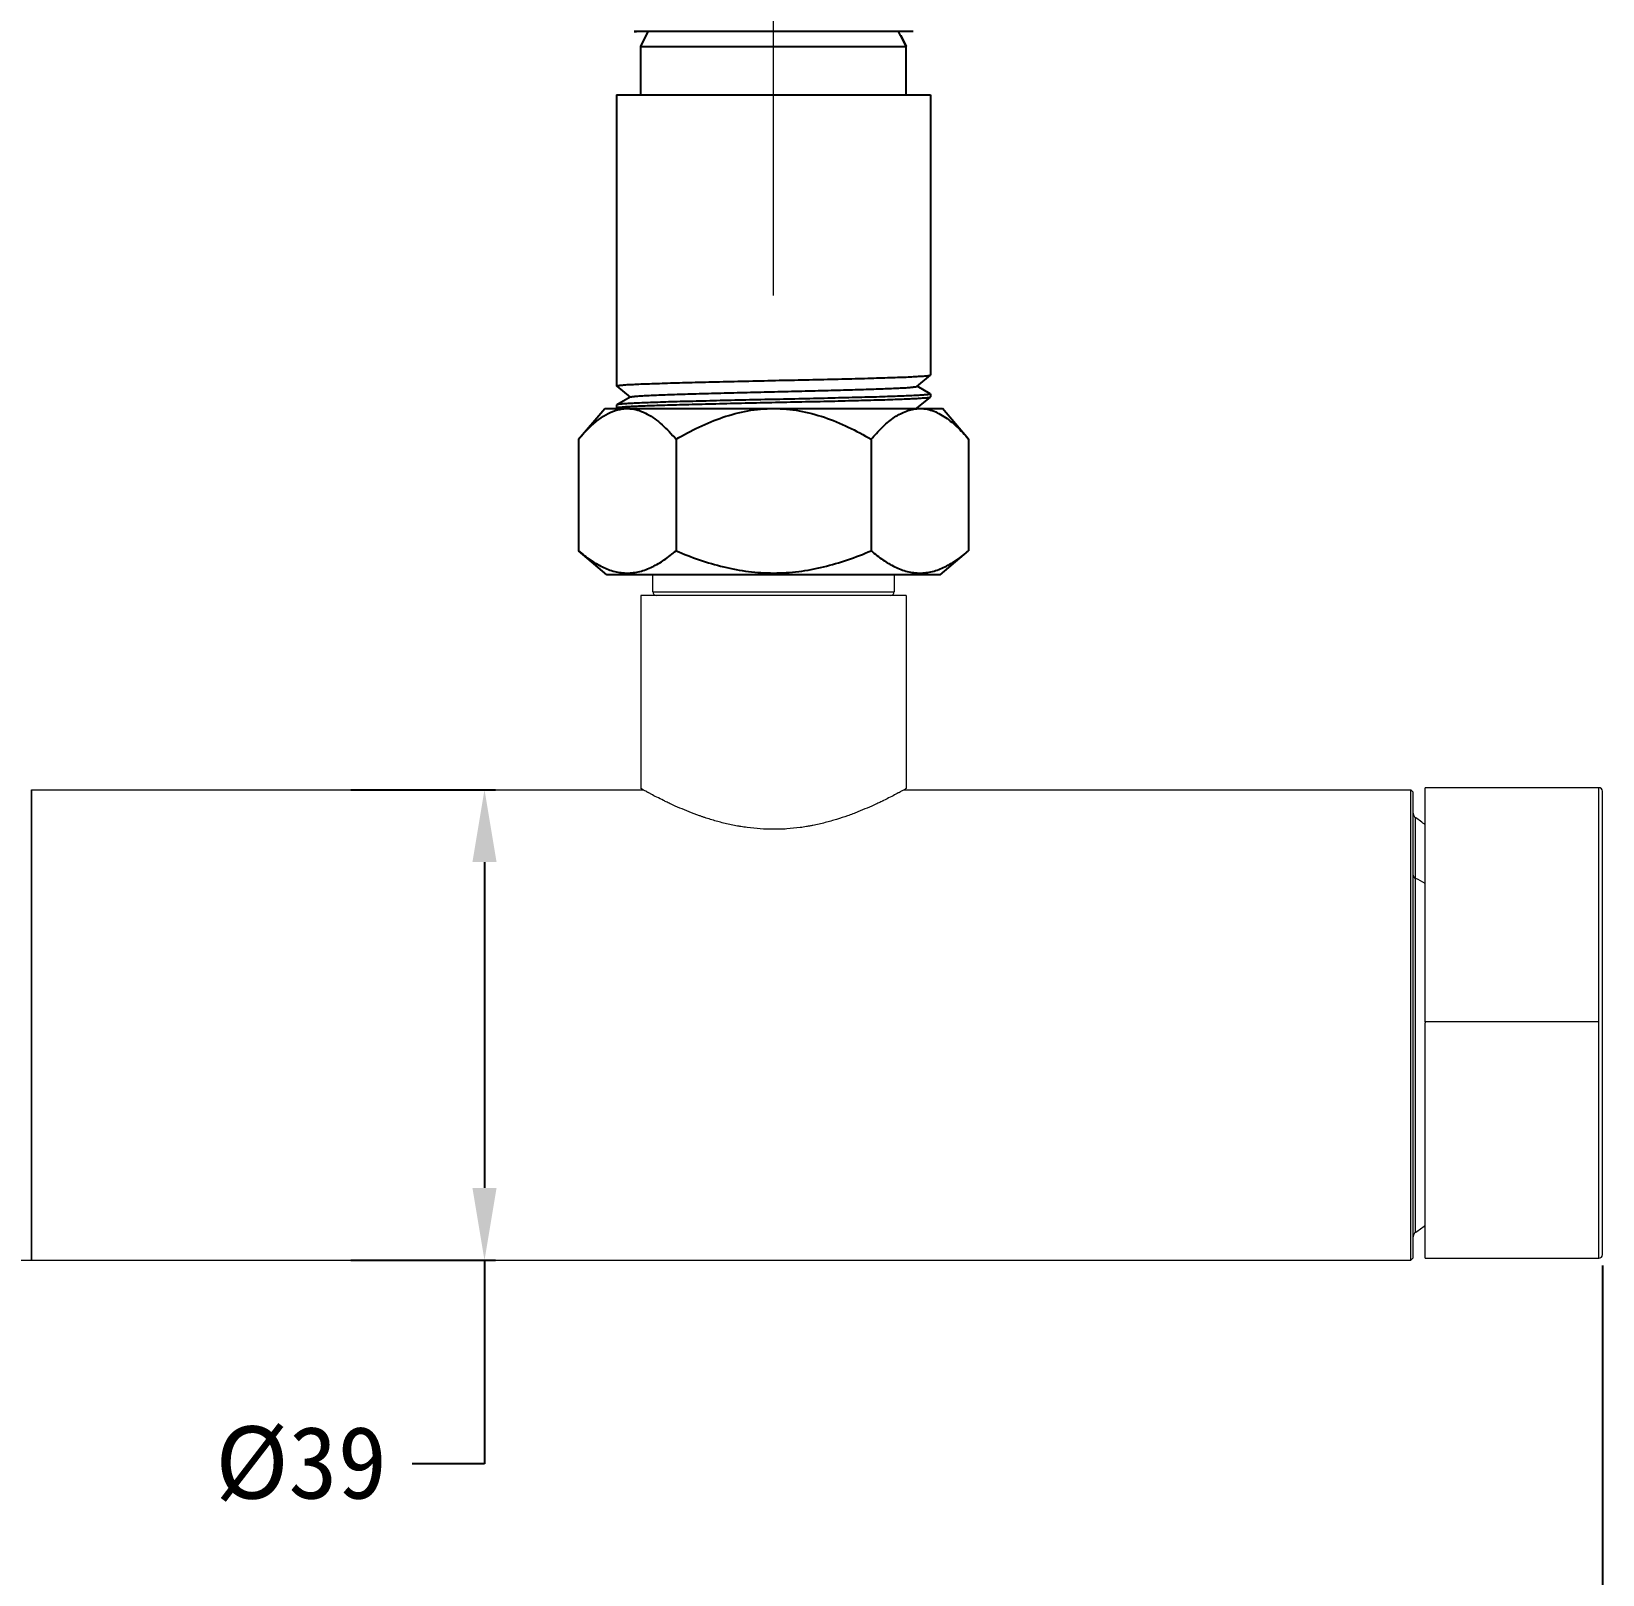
# Model space of a CAD drawing. Header units: millimetres. Extents: x 765 to 1606, y 133 to 728.
# Drawn here: x 994.6 to 1124.8, y 380.2 to 508 of the extents above; entities that cross this region are included whole.
import ezdxf

# ---------------------------------------------------------------- set-up
doc = ezdxf.new("R2010")
doc.units = ezdxf.units.MM
doc.linetypes.add('CENTERX2', pattern=[101.6, 63.5, -12.7, 12.7, -12.7])
doc.layers.add('7_ALL_FEATURES', color=7, linetype='Continuous')
doc.layers.add('CENTER', color=1, linetype='CENTERX2', lineweight=15)
doc.layers.add('DIM', color=3, linetype='Continuous', lineweight=9)
doc.dimstyles.new('겸용-샤워욕조용1', dxfattribs={"dimscale": 0.6, "dimtxt": 10, "dimasz": 10, "dimexe": 1.5, "dimexo": 1.5, "dimgap": 2, "dimtad": 0, "dimtih": 1, "dimtoh": 1, "dimdec": 1, "dimdsep": 46, "dimtxsty": 'Standard', "dimcen": 2.5, "dimclrd": 5, "dimclre": 5, "dimclrt": 5, "dimadec": 1, "dimazin": 2, "dimtfac": 1, "dimtdec": 1, "dimtmove": 0, "dimatfit": 3, "dimfxl": 1.25, "dimarcsym": 0})

# ---------------------------------------------------------------- blocks, each defined once
blk = doc.blocks.new('*D58')
at = {"layer": 'Defpoints', "color": 0, "lineweight": 18, "transparency": 16777216}
for p in [(1124.81, 406.67), (857.61, 406.2), (1124.81, 236.4)]:
    blk.add_point(p, dxfattribs=at)
at = {"layer": 'DIM', "color": 5, "lineweight": -2, "transparency": 16777216}
for p, q in [((857.61, 405.3), (857.61, 235.5)), ((1124.81, 405.77), (1124.81, 235.5)), ((863.61, 236.4), (978.01, 236.4)), ((1118.81, 236.4), (1004.41, 236.4))]:
    blk.add_line(p, q, dxfattribs=at)
at = {"layer": 'DIM', "color": 5, "lineweight": 18, "transparency": 16777216}
for points in [[(863.61, 237.4), (863.61, 235.4), (857.61, 236.4)], [(1118.81, 237.4), (1118.81, 235.4), (1124.81, 236.4)]]:
    blk.add_solid(points, dxfattribs=at)
at = {"layer": 'DIM', "color": 5, "transparency": 16777216, "insert": (991.21, 236.4), "char_height": 6, "attachment_point": 5}
blk.add_mtext('267.2', dxfattribs=at)
blk = doc.blocks.new('*D67')
at = {"layer": 'Defpoints', "color": 0, "lineweight": 18, "transparency": 16777216}
for p in [(1020.19, 445.2), (1032.16, 445.2), (1020.19, 406.2)]:
    blk.add_point(p, dxfattribs=at)
at = {"layer": 'DIM', "color": 5, "lineweight": -2, "transparency": 16777216}
for p, q in [((1021.09, 445.2), (1033.06, 445.2)), ((1032.16, 439.2), (1032.16, 412.2)), ((1021.09, 406.2), (1033.06, 406.2)), ((1032.16, 406.2), (1032.16, 389.32)), ((1032.16, 389.32), (1026.16, 389.32))]:
    blk.add_line(p, q, dxfattribs=at)
at = {"layer": 'DIM', "color": 5, "lineweight": 18, "transparency": 16777216}
for points in [[(1031.16, 439.2), (1033.16, 439.2), (1032.16, 445.2)], [(1031.16, 412.2), (1033.16, 412.2), (1032.16, 406.2)]]:
    blk.add_solid(points, dxfattribs=at)
at = {"layer": 'DIM', "color": 5, "transparency": 16777216, "insert": (1016.96, 389.32), "char_height": 6, "attachment_point": 5}
blk.add_mtext('%%C39', dxfattribs=at)

msp = doc.modelspace()

# ---------------------------------------------------------------- linework, layer by layer
at = {"color": 7, "linetype": 'Continuous'}
for p, q in [((1067.68, 508.05), (1044.55, 508.05)), ((1044.55, 508.05), (1044.76, 508.03)), ((1067.46, 508.03), (1044.76, 508.03)), ((1045.11, 506.8), (1045.73, 508.03)), ((1066.63, 507.7), (1066.46, 508.03)), ((1067.68, 508.05), (1067.46, 508.03)), ((1045.11, 502.8), (1045.11, 506.8)), ((1045.11, 506.8), (1067.11, 506.8)), ((1066.66, 507.7), (1066.63, 507.7)), ((1067.11, 506.8), (1066.66, 507.7)), ((1066.66, 507.7), (1067.11, 506.8)), ((1067.11, 502.8), (1067.11, 506.8)), ((1043.11, 502.8), (1043.11, 478.67)), ((1043.11, 502.8), (1043.11, 478.67)), ((1043.11, 502.8), (1069.11, 502.8)), ((1069.11, 502.8), (1069.11, 479.57)), ((1069.11, 502.8), (1069.11, 479.57)), ((1068, 478.63), (1069.11, 479.56)), ((1069.11, 479.56), (1069.11, 479.57)), ((1043.12, 478.66), (1043.11, 478.67)), ((1043.11, 478.67), (1043.11, 478.67)), ((1043.12, 478.66), (1044.22, 477.74)), ((1069.1, 478.01), (1068.01, 478.64)), ((1069.1, 478.01), (1069.11, 478)), ((1069.11, 478), (1069.11, 477.76)), ((1069.11, 478), (1069.11, 477.76)), ((1069.11, 478), (1069.11, 478)), ((1039.95, 474.25), (1042.12, 476.8)), ((1042.12, 476.8), (1070.11, 476.8)), ((1043.12, 477.1), (1043.11, 477.09)), ((1043.11, 477.09), (1043.11, 476.85)), ((1043.11, 477.09), (1043.11, 476.85)), ((1043.12, 476.84), (1043.11, 476.85)), ((1043.11, 476.85), (1043.11, 476.85)), ((1044.23, 477.75), (1043.12, 477.1)), ((1043.12, 476.84), (1043.17, 476.8)), ((1068, 476.82), (1069.11, 477.75)), ((1068.06, 476.8), (1068.01, 476.83)), ((1069.11, 477.75), (1069.11, 477.76)), ((1072.28, 474.25), (1070.11, 476.8)), ((1039.95, 474.25), (1039.95, 465.01)), ((1048.03, 474.25), (1048.03, 465.01)), ((1064.2, 474.25), (1064.2, 465.01)), ((1072.28, 474.25), (1072.28, 465.01)), ((1042.31, 463), (1039.95, 465.01)), ((1069.92, 463), (1072.28, 465.01))]:
    msp.add_line(p, q, dxfattribs=at)
at = {"linetype": 'Continuous', "lineweight": 18}
for p, q in [((1046.11, 461.6), (1046.11, 463)), ((1066.11, 463), (1066.11, 461.6)), ((1067.11, 461.3), (1045.11, 461.3)), ((1045.11, 461.3), (1045.11, 445.3)), ((1067.11, 461.3), (1067.11, 445.3)), ((1124.51, 445.37), (1110.11, 445.37)), ((1110.11, 425.97), (1110.11, 445.37)), ((994.61, 445.2), (994.61, 406.2)), ((994.61, 445.2), (1045.29, 445.2)), ((994.61, 425.7), (994.61, 445.2)), ((1066.93, 445.2), (1108.91, 445.2)), ((1108.91, 406.2), (1108.91, 445.2)), ((1108.91, 445.2), (1109.11, 445)), ((1109.11, 406.4), (1109.11, 445)), ((1124.81, 406.67), (1124.81, 445.07)), ((1109.32, 437.86), (1109.32, 442.89)), ((1110.11, 425.97), (1110.11, 425.87)), ((1110.11, 406.37), (1110.11, 425.87)), ((994.61, 406.2), (994.61, 425.7)), ((1108.91, 406.2), (1109.11, 406.4)), ((1110.11, 406.37), (1124.51, 406.37)), ((993.11, 406.2), (994.61, 406.2)), ((994.61, 406.2), (1108.91, 406.2))]:
    msp.add_line(p, q, dxfattribs=at)
at = {"lineweight": 18}
msp.add_line((1046.11, 463), (1066.11, 463), dxfattribs=at)
at = {"linetype": 'Continuous', "lineweight": 13}
for p, q in [((1046.11, 461.6), (1056.11, 461.6)), ((1056.11, 461.6), (1066.11, 461.6)), ((1066.11, 461.6), (1066.11, 461.6)), ((1124.51, 425.97), (1124.51, 445.37)), ((1109.32, 408.52), (1109.32, 437.86)), ((1124.51, 425.97), (1110.11, 425.97)), ((1124.51, 425.87), (1124.51, 425.97)), ((1124.51, 406.37), (1124.51, 425.87))]:
    msp.add_line(p, q, dxfattribs=at)
at = {"linetype": 'Continuous', "lineweight": 18}
for centre, radius, start, end in [((1046.41, 461.6), 0.3, 180, 270), ((1065.81, 461.6), 0.3, 270, 0), ((1124.51, 445.07), 0.3, 359.9963, 90), ((1109.61, 443.3), 0.5, 183.7064, 234.2094), ((1096.93, 425.7), 21.19, 51.5105, 54.2028), ((1096.93, 425.7), 21.19, 305.797, 308.4899), ((1109.61, 408.11), 0.5, 125.797, 176.2936), ((1124.51, 406.67), 0.3, 270, 0.017)]:
    msp.add_arc(centre, radius, start, end, dxfattribs=at)
at = {"linetype": 'Continuous', "lineweight": 13}
for centre, major_axis, start_param, end_param in [((1109.61, 438.14), (0.5, 0), 3.206282, 4.087725), ((1096.93, 425.7), (21.19, 0), 0.900109, 0.946018)]:
    msp.add_ellipse(centre, major_axis=major_axis, ratio=0.707107, start_param=start_param, end_param=end_param, dxfattribs=at)
at = {"color": 7, "linetype": 'Continuous'}
for points, knots in [([(1043.11, 478.67), (1043.11, 478.67), (1043.12, 478.67), (1043.14, 478.69), (1043.19, 478.7), (1043.27, 478.71), (1043.37, 478.72), (1043.51, 478.74), (1043.68, 478.75), (1043.88, 478.77), (1044.11, 478.78), (1044.36, 478.79), (1044.76, 478.81), (1045.31, 478.84), (1046.06, 478.86), (1046.9, 478.89), (1047.83, 478.92), (1048.84, 478.95), (1049.92, 478.98), (1051.46, 479.01), (1053.48, 479.06), (1055.96, 479.12), (1058.44, 479.17), (1060.47, 479.22), (1062.03, 479.25), (1063.12, 479.28), (1064.15, 479.31), (1065.1, 479.34), (1065.96, 479.37), (1066.73, 479.39), (1067.4, 479.42), (1067.9, 479.45), (1068.24, 479.47), (1068.45, 479.48), (1068.63, 479.49), (1068.79, 479.51), (1068.91, 479.52), (1069, 479.53), (1069.06, 479.55), (1069.09, 479.56), (1069.11, 479.56), (1069.11, 479.56)], [0, 0, 0, 0, 0.000321, 0.000862, 0.002763, 0.005809, 0.010011, 0.015363, 0.021857, 0.029479, 0.038211, 0.048033, 0.058923, 0.083801, 0.112612, 0.145084, 0.180911, 0.219756, 0.26125, 0.305001, 0.397605, 0.494078, 0.59078, 0.684064, 0.728316, 0.770413, 0.809955, 0.846569, 0.879911, 0.909665, 0.935551, 0.957326, 0.966607, 0.974787, 0.981848, 0.987773, 0.992552, 0.996177, 0.998648, 0.999459, 1, 1, 1, 1]), ([(1069.11, 478), (1069.11, 477.99), (1069.11, 477.99), (1069.08, 477.98), (1069.03, 477.97), (1068.96, 477.95), (1068.85, 477.94), (1068.71, 477.93), (1068.54, 477.91), (1068.34, 477.9), (1068.11, 477.88), (1067.86, 477.87), (1067.46, 477.85), (1066.91, 477.83), (1066.16, 477.8), (1065.32, 477.77), (1064.4, 477.74), (1063.4, 477.72), (1062.33, 477.69), (1060.79, 477.65), (1058.79, 477.6), (1056.32, 477.55), (1053.85, 477.5), (1051.82, 477.45), (1050.27, 477.41), (1049.18, 477.38), (1048.15, 477.36), (1047.2, 477.33), (1046.34, 477.3), (1045.56, 477.27), (1044.88, 477.25), (1044.38, 477.22), (1044.04, 477.2), (1043.82, 477.19), (1043.63, 477.17), (1043.47, 477.16), (1043.34, 477.15), (1043.24, 477.13), (1043.18, 477.12), (1043.14, 477.11), (1043.13, 477.11), (1043.12, 477.1)], [0, 0, 0, 0, 0.000347, 0.000924, 0.002898, 0.006006, 0.01026, 0.015652, 0.022174, 0.029812, 0.038548, 0.048362, 0.059233, 0.08404, 0.112738, 0.14506, 0.180703, 0.219336, 0.260596, 0.304098, 0.396183, 0.492153, 0.588425, 0.681406, 0.725569, 0.767625, 0.80718, 0.843864, 0.877335, 0.907279, 0.933417, 0.955507, 0.964967, 0.973343, 0.980614, 0.986765, 0.991782, 0.995658, 0.99839, 0.999332, 1, 1, 1, 1]), ([(1044.23, 477.75), (1044.25, 477.75), (1044.28, 477.76), (1044.35, 477.78), (1044.44, 477.79), (1044.56, 477.8), (1044.7, 477.82), (1044.95, 477.84), (1045.32, 477.86), (1045.84, 477.89), (1046.45, 477.91), (1047.15, 477.94), (1047.94, 477.97), (1048.8, 478), (1050.07, 478.03), (1051.79, 478.08), (1053.95, 478.13), (1056.19, 478.19), (1058.43, 478.24), (1060.26, 478.29), (1061.65, 478.33), (1062.63, 478.35), (1063.55, 478.38), (1064.4, 478.41), (1065.17, 478.44), (1065.86, 478.46), (1066.47, 478.49), (1066.91, 478.51), (1067.21, 478.53), (1067.4, 478.55), (1067.57, 478.56), (1067.71, 478.58), (1067.82, 478.59), (1067.9, 478.6), (1067.96, 478.61), (1067.98, 478.62), (1067.99, 478.63), (1068, 478.63)], [0, 0, 0, 0, 0.001685, 0.004474, 0.008384, 0.013414, 0.019558, 0.026802, 0.044526, 0.06643, 0.092316, 0.121946, 0.15505, 0.191323, 0.230433, 0.315701, 0.407727, 0.503133, 0.59842, 0.690089, 0.733508, 0.774778, 0.813521, 0.849381, 0.882027, 0.911162, 0.936516, 0.957861, 0.966967, 0.975002, 0.981946, 0.987786, 0.992512, 0.996115, 0.998599, 0.999429, 1, 1, 1, 1]), ([(1039.95, 474.25), (1040.18, 474.53), (1040.66, 475.05), (1041.63, 475.94), (1042.47, 476.47), (1043.06, 476.65)], [0, 0, 0, 0, 0.27451, 0.534094, 1, 1, 1, 1]), ([(1043.06, 476.65), (1043.27, 476.71), (1043.7, 476.8), (1044.37, 476.79), (1045.03, 476.64), (1045.67, 476.35), (1046.29, 475.95), (1046.89, 475.45), (1047.47, 474.88), (1047.85, 474.47), (1048.03, 474.25)], [0, 0, 0, 0, 0.112977, 0.224298, 0.337809, 0.456598, 0.582269, 0.715104, 0.854624, 1, 1, 1, 1]), ([(1043.11, 476.85), (1043.11, 476.85), (1043.12, 476.86), (1043.14, 476.87), (1043.19, 476.88), (1043.27, 476.9), (1043.37, 476.91), (1043.51, 476.92), (1043.68, 476.94), (1043.88, 476.95), (1044.11, 476.96), (1044.36, 476.98), (1044.76, 477), (1045.31, 477.02), (1046.06, 477.05), (1046.9, 477.08), (1047.83, 477.11), (1048.84, 477.13), (1049.92, 477.16), (1051.46, 477.2), (1053.48, 477.25), (1055.96, 477.3), (1058.44, 477.36), (1060.47, 477.4), (1062.03, 477.44), (1063.12, 477.47), (1064.15, 477.5), (1065.1, 477.52), (1065.96, 477.55), (1066.73, 477.58), (1067.4, 477.61), (1067.9, 477.63), (1068.24, 477.65), (1068.45, 477.67), (1068.63, 477.68), (1068.79, 477.69), (1068.91, 477.71), (1069, 477.72), (1069.06, 477.73), (1069.09, 477.74), (1069.11, 477.75), (1069.11, 477.75)], [0, 0, 0, 0, 0.000321, 0.000862, 0.002763, 0.005808, 0.01001, 0.015363, 0.021857, 0.029479, 0.03821, 0.048032, 0.058923, 0.0838, 0.112611, 0.145083, 0.18091, 0.219754, 0.261247, 0.304998, 0.397603, 0.494077, 0.590779, 0.684063, 0.728316, 0.770414, 0.809957, 0.846572, 0.879914, 0.909667, 0.935553, 0.957328, 0.966608, 0.974788, 0.981848, 0.987773, 0.992552, 0.996177, 0.998648, 0.999459, 1, 1, 1, 1]), ([(1048.03, 474.25), (1048.65, 474.61), (1049.91, 475.29), (1051.89, 476.11), (1053.62, 476.57), (1055.04, 476.76), (1056.11, 476.81), (1057.19, 476.76), (1058.6, 476.57), (1060.34, 476.11), (1062.32, 475.29), (1063.58, 474.61), (1064.2, 474.25)], [0, 0, 0, 0, 0.125011, 0.25, 0.374955, 0.437478, 0.5, 0.562522, 0.625045, 0.75, 0.874989, 1, 1, 1, 1]), ([(1064.2, 474.25), (1064.48, 474.58), (1065.05, 475.2), (1065.83, 475.88), (1066.49, 476.3), (1066.98, 476.54), (1067.49, 476.71), (1067.83, 476.77), (1068, 476.78)], [0, 0, 0, 0, 0.279249, 0.539413, 0.66157, 0.778457, 0.89079, 1, 1, 1, 1]), ([(1067.94, 476.8), (1067.95, 476.8), (1067.97, 476.81), (1067.99, 476.81), (1068, 476.82)], [0, 0, 0, 0, 0.619913, 1, 1, 1, 1]), ([(1068, 476.78), (1068.19, 476.8), (1068.57, 476.79), (1069.14, 476.68), (1069.7, 476.46), (1070.24, 476.15), (1070.77, 475.76), (1071.48, 475.15), (1071.96, 474.62), (1072.28, 474.25)], [0, 0, 0, 0, 0.109699, 0.221049, 0.33648, 0.457492, 0.58464, 0.717801, 1, 1, 1, 1]), ([(1039.95, 465.01), (1040.26, 464.74), (1040.89, 464.25), (1041.89, 463.65), (1042.76, 463.32), (1043.46, 463.18), (1043.99, 463.15), (1044.51, 463.18), (1045.22, 463.32), (1046.09, 463.65), (1047.09, 464.25), (1047.72, 464.74), (1048.03, 465.01)], [0, 0, 0, 0, 0.135543, 0.263501, 0.38407, 0.442371, 0.5, 0.557629, 0.61593, 0.736499, 0.864457, 1, 1, 1, 1]), ([(1048.03, 465.01), (1048.67, 464.73), (1049.97, 464.23), (1051.97, 463.64), (1054.03, 463.25), (1056.11, 463.12), (1058.2, 463.25), (1060.26, 463.64), (1062.26, 464.23), (1063.56, 464.73), (1064.2, 465.01)], [0, 0, 0, 0, 0.125018, 0.250024, 0.375017, 0.5, 0.624983, 0.749976, 0.874982, 1, 1, 1, 1]), ([(1064.2, 465.01), (1064.51, 464.74), (1065.14, 464.25), (1066.14, 463.65), (1067.01, 463.32), (1067.71, 463.18), (1068.24, 463.15), (1068.76, 463.18), (1069.47, 463.32), (1070.34, 463.65), (1071.34, 464.25), (1071.97, 464.74), (1072.28, 465.01)], [0, 0, 0, 0, 0.135543, 0.263501, 0.38407, 0.442371, 0.5, 0.557629, 0.61593, 0.736499, 0.864457, 1, 1, 1, 1])]:
    msp.add_open_spline(points, degree=3, knots=knots, dxfattribs=at)
at = {"linetype": 'Continuous', "lineweight": 18}
msp.add_open_spline([(1067.11, 445.3), (1067.11, 445.3), (1067.09, 445.29), (1067.02, 445.25), (1066.97, 445.21), (1066.82, 445.13), (1066.73, 445.09), (1066.61, 445.02), (1066.6, 445.01), (1066.57, 445), (1066.52, 444.97), (1066.42, 444.92), (1066.32, 444.86), (1066.11, 444.75), (1065.95, 444.67), (1065.61, 444.5), (1065.43, 444.4), (1065.2, 444.29), (1065.18, 444.28), (1065.13, 444.26), (1065.1, 444.24), (1065.03, 444.21), (1064.87, 444.13), (1064.7, 444.05), (1064.37, 443.9), (1064.13, 443.79), (1063.63, 443.58), (1063.37, 443.47), (1063.03, 443.33), (1062.96, 443.31), (1062.82, 443.25), (1062.75, 443.23), (1062.54, 443.15), (1062.39, 443.09), (1061.95, 442.94), (1061.65, 442.84), (1061.03, 442.65), (1060.71, 442.56), (1060.05, 442.39), (1059.72, 442.31), (1059.28, 442.23), (1059.19, 442.21), (1059.02, 442.18), (1058.75, 442.13), (1058.49, 442.09), (1057.95, 442.02), (1057.59, 441.98), (1057.04, 441.94), (1056.86, 441.94), (1056.49, 441.92), (1056.3, 441.92), (1055.75, 441.92), (1055.38, 441.93), (1054.65, 441.98), (1054.29, 442.02), (1053.75, 442.09), (1053.57, 442.12), (1053.31, 442.16), (1053.22, 442.18), (1053.04, 442.21), (1052.96, 442.22), (1052.52, 442.31), (1052.18, 442.39), (1051.52, 442.55), (1051.2, 442.65), (1050.73, 442.79), (1050.57, 442.84), (1050.38, 442.9), (1050.34, 442.91), (1050.27, 442.94), (1050.23, 442.95), (1050.12, 442.99), (1050.04, 443.02), (1049.68, 443.15), (1049.39, 443.25), (1048.85, 443.47), (1048.59, 443.58), (1048.09, 443.79), (1047.85, 443.9), (1047.57, 444.03), (1047.52, 444.06), (1047.41, 444.11), (1047.24, 444.19), (1047.09, 444.26), (1046.79, 444.41), (1046.61, 444.5), (1046.27, 444.67), (1046.12, 444.75), (1045.91, 444.86), (1045.84, 444.9), (1045.76, 444.94), (1045.75, 444.95), (1045.72, 444.97), (1045.7, 444.97), (1045.66, 445), (1045.63, 445.01), (1045.5, 445.09), (1045.41, 445.13), (1045.26, 445.21), (1045.21, 445.25), (1045.13, 445.29), (1045.11, 445.3), (1045.11, 445.3)], degree=3, knots=[0, 0, 0, 0, 0.03125, 0.03125, 0.0625, 0.0625, 0.09375, 0.09375, 0.097656, 0.097656, 0.101562, 0.109375, 0.125, 0.125, 0.15625, 0.15625, 0.1875, 0.1875, 0.191406, 0.191406, 0.195312, 0.195312, 0.203125, 0.21875, 0.21875, 0.25, 0.25, 0.28125, 0.28125, 0.289062, 0.289062, 0.296875, 0.296875, 0.3125, 0.3125, 0.34375, 0.34375, 0.375, 0.375, 0.40625, 0.40625, 0.414062, 0.414062, 0.421875, 0.4375, 0.4375, 0.46875, 0.46875, 0.484375, 0.484375, 0.5, 0.5, 0.53125, 0.53125, 0.5625, 0.5625, 0.578125, 0.578125, 0.585937, 0.585937, 0.59375, 0.59375, 0.625, 0.625, 0.65625, 0.65625, 0.671875, 0.671875, 0.675781, 0.675781, 0.679687, 0.679687, 0.6875, 0.6875, 0.71875, 0.71875, 0.75, 0.75, 0.78125, 0.78125, 0.789062, 0.789062, 0.796875, 0.8125, 0.8125, 0.84375, 0.84375, 0.875, 0.875, 0.890625, 0.890625, 0.894531, 0.894531, 0.898437, 0.898437, 0.90625, 0.90625, 0.9375, 0.9375, 0.96875, 0.96875, 1, 1, 1, 1], dxfattribs=at)
at = {"layer": '7_ALL_FEATURES', "color": 7, "linetype": 'Continuous'}
msp.add_line((1069.92, 463), (1042.31, 463), dxfattribs=at)
at = {"layer": 'CENTER'}
msp.add_line((1056.11, 486.17), (1056.11, 535.58), dxfattribs=at)

# ---------------------------------------------------------------- dimensions: what is measured, and where the dimension line sits
at = {"layer": 'DIM', "color": 1}
dim = msp.add_linear_dim(base=(1032.16, 445.2), p1=(1020.19, 406.2), p2=(1020.19, 445.2), angle=90, text='%%C<>', dimstyle='겸용-샤워욕조용1', dxfattribs=at)
dim.commit()
dim.dimension.update_dxf_attribs({"geometry": '*D67', "text_midpoint": (1016.96, 389.32), "dimtype": 160})
dim = msp.add_linear_dim(base=(1124.81, 236.4), p1=(857.61, 406.2), p2=(1124.81, 406.67), dimstyle='겸용-샤워욕조용1', dxfattribs=at)
dim.commit()
dim.dimension.update_dxf_attribs({"geometry": '*D58', "text_midpoint": (991.21, 236.4)})

doc.saveas('drawing.dxf')
